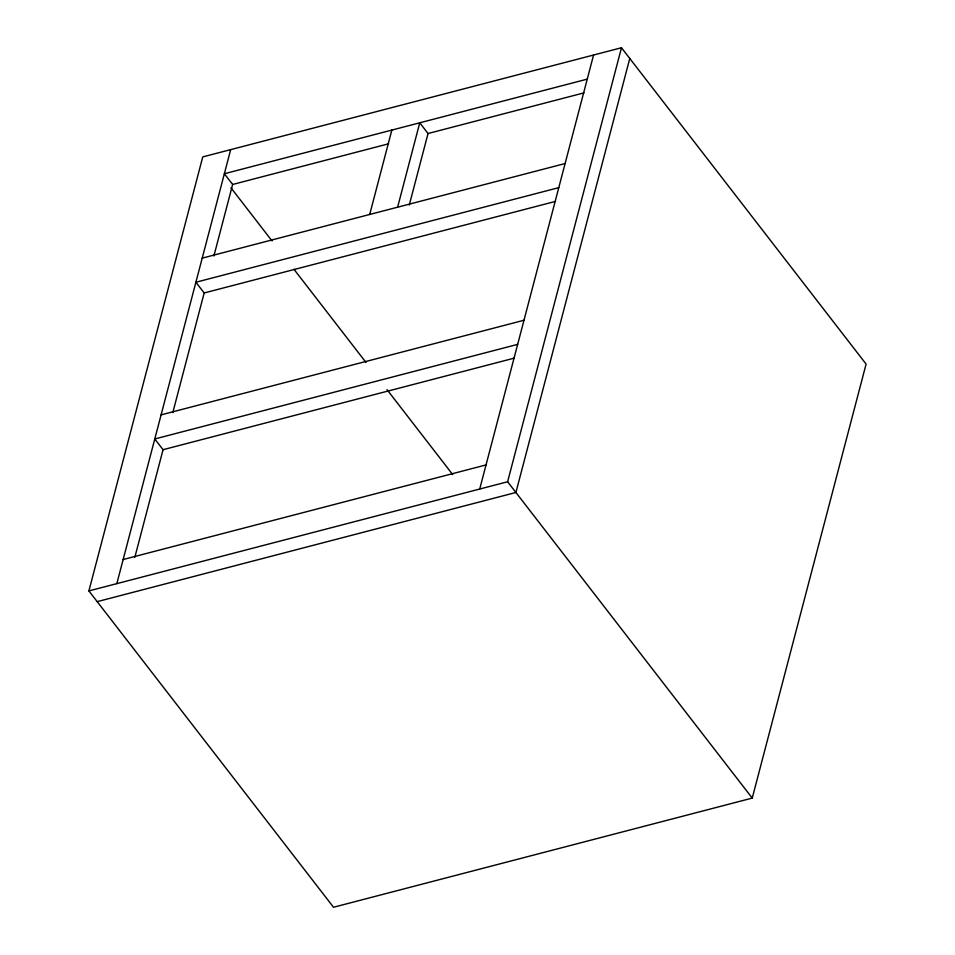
<?xml version="1.0" encoding="UTF-8"?>
<svg xmlns="http://www.w3.org/2000/svg" width="955" height="955" viewBox="0 0 955 955"><rect width="100%" height="100%" fill="white"/><g stroke="black" fill="none" stroke-linecap="round" stroke-linejoin="round"><path stroke-width="1.43" d="M88.899 590.918L202.758 156.907L621.478 47.75L866.101 364.082L752.242 798.093L333.522 907.25L88.899 590.918L507.618 481.762L621.478 47.75M116.82 583.648L230.68 149.637M134.822 557.338L163.066 449.698L154.77 438.978L517.658 344.373M172.795 412.608L204.179 292.97L195.882 282.25L558.77 187.646M213.884 255.988L232.65 184.47L224.353 173.75L587.241 79.134M369.704 214.469L391.837 130.083M397.614 207.199L419.758 122.801L428.043 133.521L409.277 205.05M479.708 489.044L593.568 55.032M629.775 58.47L515.915 492.482L97.195 601.65M232.65 184.47L388.578 143.811M428.043 133.521L583.983 92.874M202.209 258.137L565.097 163.532M204.179 292.97L555.547 201.374M161.097 414.864L523.985 320.259M163.066 449.698L514.435 358.089M123.147 559.535L486.035 464.93M507.618 481.762L752.242 798.093M230.979 187.849L272.032 240.947M293.937 269.262L366.016 362.482M387.002 389.616L452.706 474.575"/></g></svg>
